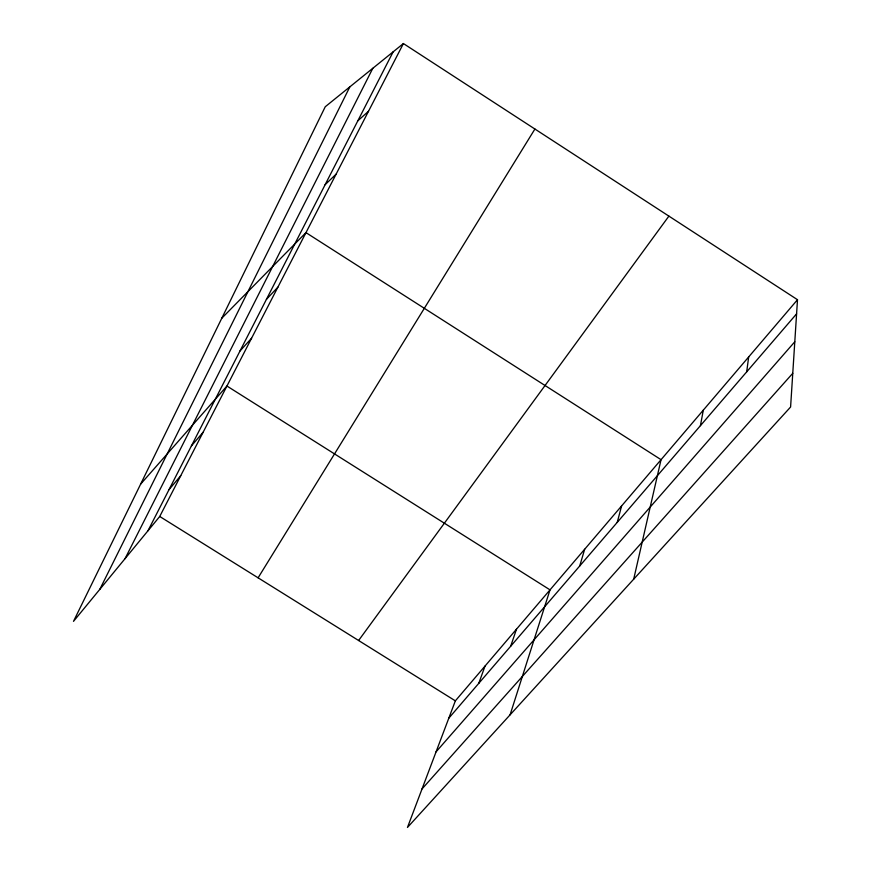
<?xml version="1.0" encoding="UTF-8"?>
<svg xmlns="http://www.w3.org/2000/svg" width="871" height="871" viewBox="0 0 871 871"><rect width="100%" height="100%" fill="white"/><g stroke="black" fill="none" stroke-linecap="round" stroke-linejoin="round"><path stroke-width="1.31" d="M797.498 299.711L790.596 406.997L407.465 827.45L455.359 700.85L797.498 299.711L403.404 43.55L325.253 106.752L73.502 621.35L159.731 516.47L403.404 43.55M746.697 371.852L748.668 356.947M700.426 425.647L703.311 410.132M633.696 579.182L661.045 459.681L305.971 232.633L221.811 318.209M617.256 522.339L621.589 505.953M579.738 565.954L584.659 549.253M510.09 714.83L550.015 589.863L226.939 386.027L140.656 484.091M510.656 646.282L516.503 629.156M478.778 683.343L485.016 666.086M99.784 589.384L349.837 86.871M125.032 558.681L372.81 68.286M147.939 530.82L393.126 51.857M258.099 577.821L534.914 129.028M358.602 640.512L668.895 216.117M168.985 489.698L180.776 475.631M191.38 445.941L203.128 432.245M448.794 718.194L796.584 313.854M436.066 751.847L794.788 341.78M422.043 788.908L792.762 373.311M239.993 350.991L251.577 338.22M266.428 299.363L277.86 287.201M325.112 184.717L336.108 174.146M357.818 120.829L368.498 111.281M159.731 516.47L455.359 700.85"/></g></svg>
